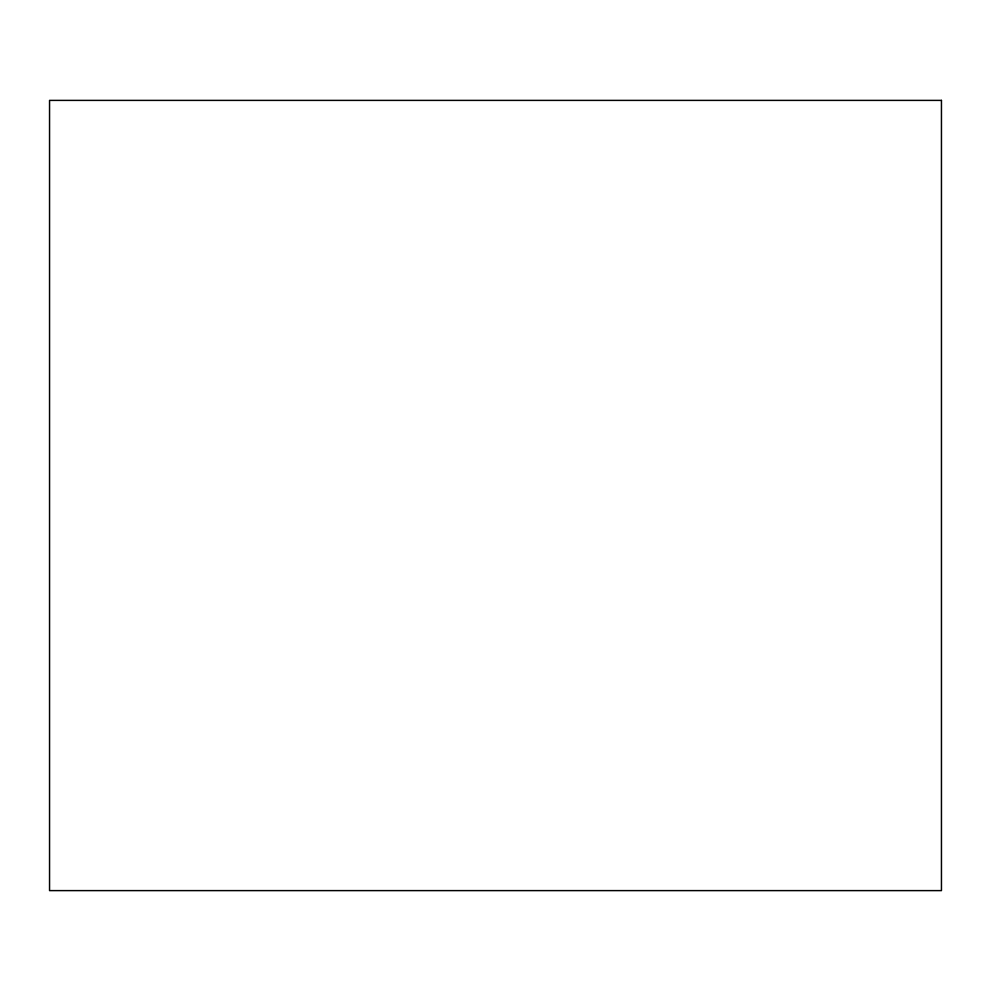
<?xml version="1.0" encoding="UTF-8"?>
<svg xmlns="http://www.w3.org/2000/svg" width="991" height="991" viewBox="0 0 991 991"><rect width="100%" height="100%" fill="white"/><g stroke="black" fill="none" stroke-linecap="round" stroke-linejoin="round"><path stroke-width="1.49" d="M941.45 100.388L49.55 100.388L49.55 890.612L941.45 890.612L941.45 100.388"/></g></svg>
